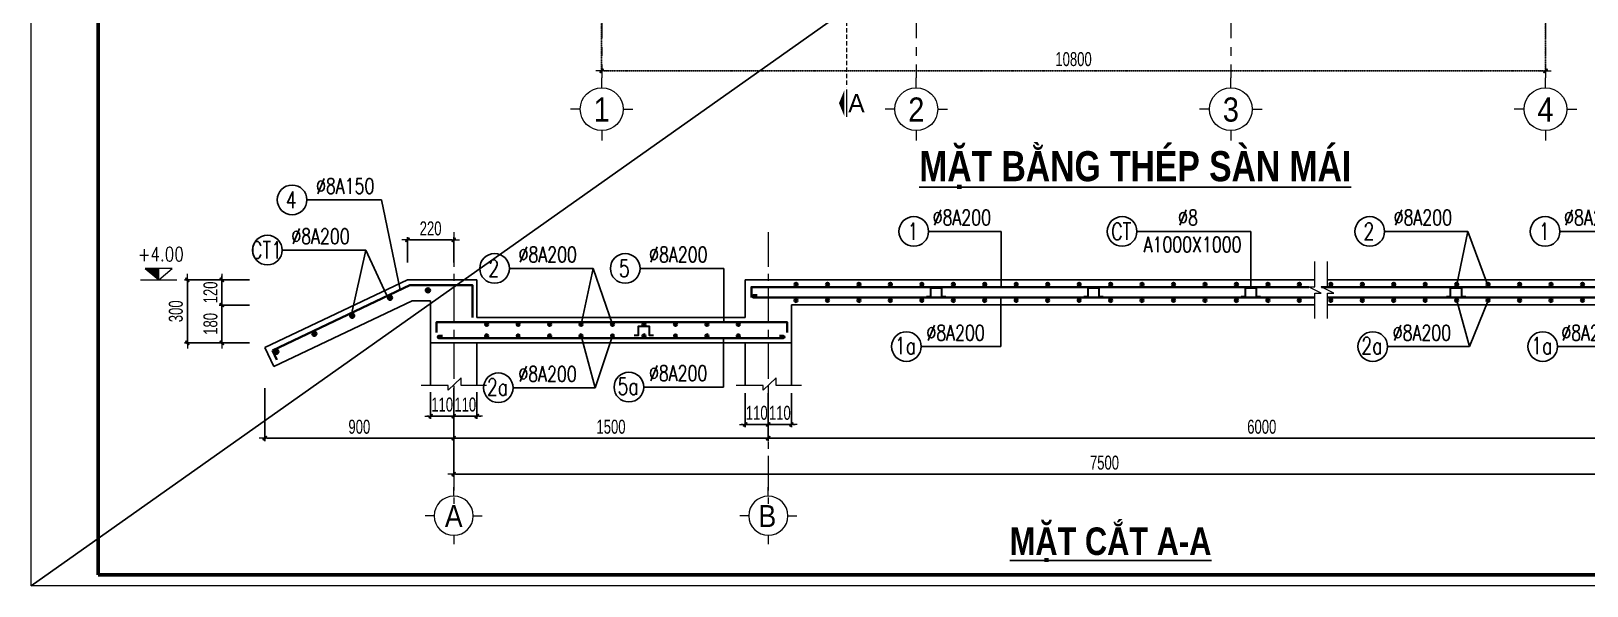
# Model space of a CAD drawing. Header units: millimetres. Extents: x -295047 to 304185, y -728047 to -308748.
# Drawn here: x -16695 to 1108, y -340682 to -334331 of the extents above; entities that cross this region are included whole.
import ezdxf
from ezdxf.enums import TextEntityAlignment as Align

# ---------------------------------------------------------------- set-up
doc = ezdxf.new("R2010")
doc.units = ezdxf.units.MM
doc.header["$MEASUREMENT"] = 0
doc.header["$PDMODE"] = 32
for name, pattern in [('CENTERX2', [4, 2.5, -0.5, 0.5, -0.5]), ('DASHDOT', [1, 0.5, -0.25, 0, -0.25]), ('HIDDEN', [0.375, 0.25, -0.125])]:
    doc.linetypes.add(name, pattern=pattern)
doc.layers.get('Defpoints').update_dxf_attribs({"color": 1})
for name, color, linetype, lineweight in [('EG Net dam1', 1, 'Continuous', 30), ('Khungten_LCDI', 7, 'Continuous', 5), ('LC Dim', 8, 'Continuous', 18), ('LC ISO', 153, 'Continuous', 13), ('LC Khac', 4, 'Continuous', 9), ('LC MANH DUT', 35, 'HIDDEN', 5), ('LC Net dam2', 6, 'Continuous', 40), ('LC Net manh', 219, 'Continuous', 5), ('LC Net thay', 7, 'Continuous', 25), ('LC Net truc', 79, 'DASHDOT', 13), ('LC Text1', 3, 'Continuous', 20), ('LC Text2', 7, 'Continuous', 25), ('MANH', 147, 'Continuous', 13)]:
    doc.layers.add(name, color=color, linetype=linetype, lineweight=lineweight)
doc.layers.add('KCS_Plotter', color=11, linetype='Continuous', plot=False)
doc.styles.add('HOATBIF', font='hoatbif.shx', dxfattribs={"width": 0.7})
doc.styles.add('Khungten', font='VHAVAN.TTF', dxfattribs={"width": 0.9, "height": 5000})
doc.styles.add('LC 1', font='VHAVANB.TTF')
doc.styles.add('LC 3', font='vnsimli.shx', dxfattribs={"width": 0.75})
doc.styles.add('LC3', font='VHARIALB.TTF', dxfattribs={"width": 0.8})
doc.styles.add('T1', font='Vnsimli.shx', dxfattribs={"width": 0.8})
doc.styles.add('Title', font='VHBLACK.TTF', dxfattribs={"width": 0.8})
doc.dimstyles.new('1-70', dxfattribs={"dimscale": 70, "dimtxt": 2.5, "dimasz": 0.35, "dimexe": 0.5, "dimexo": 0, "dimgap": 0.8, "dimtad": 1, "dimdec": 0, "dimzin": 0, "dimdsep": 46, "dimtxsty": 'HOATBIF', "dimblk1": 'DOT', "dimblk2": 'DOT', "dimsah": 1, "dimcen": -1, "dimdle": 1, "dimclrd": 256, "dimclre": 256, "dimclrt": 4, "dimadec": 3, "dimazin": 2, "dimtfac": 0.333333, "dimtdec": 0, "dimtix": 1, "dimtmove": 2, "dimatfit": 3, "dimldrblk": 'DOT', "dimfxl": 1, "dimtvp": 0.833333, "dimtolj": 1, "dimtzin": 0, "dimarcsym": 0})
doc.dimstyles.new('DIM CHUAN', dxfattribs={"dimscale": 60, "dimtxt": 2.5, "dimasz": 0.35, "dimexe": 0.5, "dimexo": 0, "dimgap": 0.8, "dimtad": 1, "dimdec": 0, "dimzin": 0, "dimdsep": 46, "dimtxsty": 'HOATBIF', "dimblk1": 'DOT', "dimblk2": 'DOT', "dimsah": 1, "dimcen": -1, "dimdle": 1, "dimclrd": 256, "dimclre": 256, "dimclrt": 4, "dimadec": 3, "dimazin": 2, "dimtfac": 0.333333, "dimtdec": 0, "dimtix": 1, "dimtmove": 2, "dimatfit": 3, "dimldrblk": 'DOT', "dimfxl": 1, "dimtvp": 0.833333, "dimtolj": 1, "dimtzin": 0, "dimarcsym": 0})
doc.dimstyles.new('dÝman', dxfattribs={"dimscale": 30, "dimtxt": 2.5, "dimasz": 0.35, "dimexe": 0.5, "dimexo": 0, "dimgap": 0.8, "dimtad": 1, "dimdec": 0, "dimzin": 0, "dimdsep": 46, "dimtxsty": 'HOATBIF', "dimblk1": 'DOT', "dimblk2": 'DOT', "dimsah": 1, "dimcen": -1, "dimdle": 1, "dimclrd": 256, "dimclre": 256, "dimclrt": 4, "dimadec": 3, "dimazin": 2, "dimtfac": 0.333333, "dimtdec": 0, "dimtix": 1, "dimtmove": 2, "dimatfit": 3, "dimldrblk": 'DOT', "dimfxl": 1, "dimtvp": 0.833333, "dimtolj": 1, "dimtzin": 0, "dimarcsym": 0})

# ---------------------------------------------------------------- blocks, each defined once
blk = doc.blocks.new('DOT')
at = {"layer": 'LC Dim'}
blk.add_line((-3, 0), (3, 0), dxfattribs=at)
at = {"layer": 'LC Dim', "color": 4}
blk.add_line((-1, -1), (1, 1), dxfattribs=at)
blk.add_lwpolyline([(0.5, 1), (-1, -0.5), (-0.5, -1), (1, 0.5)], close=True, dxfattribs=at)
blk = doc.blocks.new('*D920')
at = {"layer": 'Defpoints', "color": 0, "linetype": 'HIDDEN', "transparency": 16777216}
for p in [(-10166, -333935), (634, -333935), (634, -334784)]:
    blk.add_point(p, dxfattribs=at)
at = {"layer": 'LC Dim', "linetype": 'HIDDEN', "lineweight": -2, "transparency": 16777216}
for p, q in [((-10166, -333935), (-10166, -334816)), ((634, -333935), (634, -334816)), ((-10143, -334784), (612, -334784))]:
    blk.add_line(p, q, dxfattribs=at)
at = {"layer": 'LC Dim', "linetype": 'HIDDEN', "lineweight": -2, "transparency": 16777216, "xscale": 22.4, "yscale": 22.4, "zscale": 22.4, "rotation": 180}
blk.add_blockref('DOT', (-10166, -334784), dxfattribs=at)
at = {"layer": 'LC Dim', "linetype": 'HIDDEN', "lineweight": -2, "transparency": 16777216, "xscale": 22.4, "yscale": 22.4, "zscale": 22.4}
blk.add_blockref('DOT', (634, -334784), dxfattribs=at)
at = {"layer": 'LC Dim', "color": 4, "linetype": 'HIDDEN', "transparency": 16777216, "insert": (-4766, -334652), "char_height": 160, "attachment_point": 5, "style": 'HOATBIF'}
blk.add_mtext('\\A1;10800', dxfattribs=at)
blk = doc.blocks.new('_Dot')
at = {"color": 0, "linetype": 'ByBlock', "lineweight": -2}
blk.add_line((-0.5, 0), (-1, 0), dxfattribs=at)
at = {"color": 0, "linetype": 'ByBlock', "const_width": 0.5}
blk.add_lwpolyline([(-0.25, 0, 1), (0.25, 0, 1)], format="xyb", close=True, dxfattribs=at)
blk = doc.blocks.new('TIEUDE1')
at = {"layer": 'LC Text2', "color": 7, "style": 'LC 1'}
blk.add_attdef('TIªU§Ò', text='', height=5, dxfattribs=at).set_placement((0, 0), align=Align.BOTTOM_CENTER)
blk.add_attdef('TL', text='', height=3, dxfattribs=at).set_placement((0, -2), align=Align.TOP_CENTER)
blk = doc.blocks.new('TTRUC')
at = {"layer": 'LC ISO'}
for p, q in [((0, 6.95), (0, 10.13)), ((-6.95, 0), (-10.13, 0)), ((6.95, 0), (10.13, 0)), ((0, -6.95), (0, -10.13))]:
    blk.add_line(p, q, dxfattribs=at)
at = {"layer": 'LC Net manh'}
blk.add_circle((0, 0), 6.95, dxfattribs=at)
blk = doc.blocks.new('lcdi fix')
at = {"layer": 'Defpoints', "lineweight": 0}
blk.add_lwpolyline([(-1200, -14850), (-1200, 14850), (40800, 14850), (40800, -14850)], close=True, dxfattribs=at)
at = {"layer": 'Khungten_LCDI', "color": 5, "lineweight": 60}
blk.add_lwpolyline([(0, -14650), (0, 14650), (40600, 14650), (40600, -14650)], close=True, dxfattribs=at)
at = {"color": 7, "style": 'Khungten', "width": 0.8}
for tag, p in [('REVISION', (39499, -10746)), ('NGAYHT', (39546, -11609))]:
    blk.add_attdef(tag, text='', height=200, dxfattribs=at).set_placement(p, align=Align.CENTER)
at = {"layer": 'LC Text1', "style": 'Title', "width": 1.485915}
for tag, p, p2 in [('TENBANVE1', (36913, -8886), (40339, -8886)), ('TENBANVE2', (36913, -9562), (40339, -9562))]:
    blk.add_attdef(tag, text='', height=250, dxfattribs=at).set_placement(p, p2, align=Align.FIT)
at = {"layer": 'LC Text1', "style": 'Title', "width": 0.7}
blk.add_attdef('SOBANVE', text='', height=250, dxfattribs=at).set_placement((39562, -13896), align=Align.CENTER)
blk = doc.blocks.new('*D915')
at = {"layer": 'Defpoints', "color": 0, "ltscale": 2, "transparency": 16777216}
for p in [(-13804, -344484), (-9304, -344484), (-9304, -345065)]:
    blk.add_point(p, dxfattribs=at)
at = {"layer": 'LC Dim', "lineweight": -2, "ltscale": 2, "transparency": 16777216}
for p, q in [((-13804, -344484), (-13804, -345105)), ((-9304, -344484), (-9304, -345105)), ((-13776, -345065), (-9332, -345065))]:
    blk.add_line(p, q, dxfattribs=at)
at = {"layer": 'LC Dim', "lineweight": -2, "ltscale": 2, "transparency": 16777216, "xscale": 28, "yscale": 28, "zscale": 28, "rotation": 180}
blk.add_blockref('DOT', (-13804, -345065), dxfattribs=at)
at = {"layer": 'LC Dim', "lineweight": -2, "ltscale": 2, "transparency": 16777216, "xscale": 28, "yscale": 28, "zscale": 28}
blk.add_blockref('DOT', (-9304, -345065), dxfattribs=at)
at = {"layer": 'LC Dim', "color": 4, "ltscale": 2, "transparency": 16777216, "insert": (-11554, -344901), "char_height": 200, "attachment_point": 5, "style": 'HOATBIF'}
blk.add_mtext('\\A1;1500', dxfattribs=at)
blk = doc.blocks.new('*D916')
at = {"layer": 'Defpoints', "color": 0, "ltscale": 2, "transparency": 16777216}
for p in [(-9304, -344484), (4815, -344484), (4815, -345065)]:
    blk.add_point(p, dxfattribs=at)
at = {"layer": 'LC Dim', "lineweight": -2, "ltscale": 2, "transparency": 16777216}
for p, q in [((-9304, -344484), (-9304, -345105)), ((4815, -344484), (4815, -345105)), ((-9276, -345065), (4787, -345065))]:
    blk.add_line(p, q, dxfattribs=at)
at = {"layer": 'LC Dim', "lineweight": -2, "ltscale": 2, "transparency": 16777216, "xscale": 28, "yscale": 28, "zscale": 28, "rotation": 180}
blk.add_blockref('DOT', (-9304, -345065), dxfattribs=at)
at = {"layer": 'LC Dim', "lineweight": -2, "ltscale": 2, "transparency": 16777216, "xscale": 28, "yscale": 28, "zscale": 28}
blk.add_blockref('DOT', (4815, -345065), dxfattribs=at)
at = {"layer": 'LC Dim', "color": 4, "ltscale": 2, "transparency": 16777216, "insert": (-2245, -344901), "char_height": 200, "attachment_point": 5, "style": 'HOATBIF'}
blk.add_mtext('\\A1;6000', dxfattribs=at)
blk = doc.blocks.new('*D917')
at = {"layer": 'Defpoints', "color": 0, "ltscale": 2, "transparency": 16777216}
for p in [(-13804, -344484), (4815, -344484), (4815, -345579)]:
    blk.add_point(p, dxfattribs=at)
at = {"layer": 'LC Dim', "lineweight": -2, "ltscale": 2, "transparency": 16777216}
for p, q in [((-13804, -344484), (-13804, -345619)), ((4815, -344484), (4815, -345619)), ((-13776, -345579), (4787, -345579))]:
    blk.add_line(p, q, dxfattribs=at)
at = {"layer": 'LC Dim', "lineweight": -2, "ltscale": 2, "transparency": 16777216, "xscale": 28, "yscale": 28, "zscale": 28, "rotation": 180}
blk.add_blockref('DOT', (-13804, -345579), dxfattribs=at)
at = {"layer": 'LC Dim', "lineweight": -2, "ltscale": 2, "transparency": 16777216, "xscale": 28, "yscale": 28, "zscale": 28}
blk.add_blockref('DOT', (4815, -345579), dxfattribs=at)
at = {"layer": 'LC Dim', "color": 4, "ltscale": 2, "transparency": 16777216, "insert": (-4495, -345415), "char_height": 200, "width": 1042.23, "attachment_point": 5, "style": 'HOATBIF'}
blk.add_mtext('\\A1;7500', dxfattribs=at)
blk = doc.blocks.new('thep tron 2')
at = {"layer": 'LC Net dam2'}
for p, q in [((-0.5, 0.5), (0.5, 0.5)), ((0.35, 0.85), (-0.35, 0.15)), ((-0.35, 0.85), (0.35, 0.15)), ((0, 1), (0, 0))]:
    blk.add_line(p, q, dxfattribs=at)
blk.add_circle((0, 0.5), 0.5, dxfattribs=at)
blk = doc.blocks.new('*U941')
at = {"layer": 'LC Net dam2', "xscale": 44.99999883287877, "yscale": 44.99999883287877, "zscale": 44.99999883287877}
blk.add_blockref('thep tron 2', (0, -22), dxfattribs=at)
blk = doc.blocks.new('*U942')
at = {"layer": 'LC Dim', "color": 0, "linetype": 'ByBlock', "lineweight": -2}
for p in [(0, 0), (450, 0), (900, 0), (1350, 0), (1800, 0), (2250, 0), (2700, 0), (3150, 0), (3600, 0), (4050, 0), (4500, 0), (4950, 0), (5400, 0), (5850, 0), (6300, 0), (6750, 0), (7200, 0), (7650, 0), (8100, 0), (8550, 0), (9000, 0), (9450, 0), (9900, 0), (10350, 0), (10800, 0), (11250, 0), (11700, 0), (12150, 0), (12600, 0), (13050, 0)]:
    blk.add_blockref('*U941', p, dxfattribs=at)
blk = doc.blocks.new('*U943')
at = {"layer": 'LC Net dam2', "xscale": 44.99999883287877, "yscale": 44.99999883287877, "zscale": 44.99999883287877}
blk.add_blockref('thep tron 2', (0, -22), dxfattribs=at)
blk = doc.blocks.new('*U944')
at = {"layer": 'LC Dim', "color": 0, "linetype": 'ByBlock', "lineweight": -2}
for p in [(0, 0), (450, 0), (900, 0), (1350, 0), (1800, 0), (2250, 0), (2700, 0), (3150, 0), (3600, 0), (4050, 0), (4500, 0), (4950, 0), (5400, 0), (5850, 0), (6300, 0), (6750, 0), (7200, 0), (7650, 0), (8100, 0), (8550, 0), (9000, 0), (9450, 0), (9900, 0), (10350, 0), (10800, 0), (11250, 0), (11700, 0), (12150, 0), (12600, 0), (13050, 0)]:
    blk.add_blockref('*U943', p, dxfattribs=at)
blk = doc.blocks.new('*D899')
at = {"layer": 'Defpoints', "color": 0, "ltscale": 2, "transparency": 16777216}
for p in [(-17614, -342798), (-16727, -342798), (-16727, -343698)]:
    blk.add_point(p, dxfattribs=at)
at = {"layer": 'LC Dim', "lineweight": -2, "ltscale": 2, "transparency": 16777216}
for p, q in [((-16727, -342798), (-17654, -342798)), ((-17614, -343670), (-17614, -342826)), ((-16727, -343698), (-17654, -343698))]:
    blk.add_line(p, q, dxfattribs=at)
at = {"layer": 'LC Dim', "lineweight": -2, "ltscale": 2, "transparency": 16777216, "xscale": 28, "yscale": 28, "zscale": 28}
for p, rotation in [((-17614, -342798), 90), ((-17614, -343698), 270)]:
    blk.add_blockref('DOT', p, dxfattribs=dict(at, rotation=rotation))
at = {"layer": 'LC Dim', "color": 4, "ltscale": 2, "transparency": 16777216, "insert": (-17778, -343248), "char_height": 200, "attachment_point": 5, "rotation": 90, "style": 'HOATBIF'}
blk.add_mtext('\\A1;300', dxfattribs=at)
blk = doc.blocks.new('Caodo1')
at = {"layer": 'LC Text1'}
blk.add_hatch(color=256, dxfattribs=at).paths.add_polyline_path([(0, 200), (0, 0), (243, 200)])
for p, q in [((324, 0), (-324, 0)), ((0, 0), (0, 200))]:
    blk.add_line(p, q, dxfattribs=at)
blk.add_lwpolyline([(-243, 200), (243, 200), (0, 0), (0, 0)], close=True, dxfattribs=at)
at = {"layer": 'LC Text1', "style": 'T1', "width": 0.8}
blk.add_attdef('%%P0,00', text='', height=250, dxfattribs=at).set_placement((-39, 460), align=Align.MIDDLE_CENTER)
blk = doc.blocks.new('*U937')
at = {"layer": 'LC Net dam2', "xscale": 44.99999883287877, "yscale": 44.99999883287877, "zscale": 44.99999883287877}
blk.add_blockref('thep tron 2', (0, -22), dxfattribs=at)
blk = doc.blocks.new('*U938')
at = {"layer": 'LC Dim', "color": 0, "linetype": 'ByBlock', "lineweight": -2}
for p in [(0, 0), (450, 0), (900, 0), (1350, 0), (1800, 0), (2250, 0)]:
    blk.add_blockref('*U937', p, dxfattribs=at)
at = {"layer": 'LC Dim', "color": 0, "linetype": 'ByBlock', "lineweight": -2, "transparency": 16777216}
for p in [(2700, 0), (3150, 0), (3600, 0)]:
    blk.add_blockref('*U937', p, dxfattribs=at)
blk = doc.blocks.new('*U939')
at = {"layer": 'LC Net dam2', "xscale": 44.99999883287877, "yscale": 44.99999883287877, "zscale": 44.99999883287877}
blk.add_blockref('thep tron 2', (0, -22), dxfattribs=at)
blk = doc.blocks.new('*U940')
at = {"layer": 'LC Dim', "color": 0, "linetype": 'ByBlock', "lineweight": -2}
for p in [(0, 0), (450, 0), (900, 0), (1350, 0), (1800, 0), (2250, 0)]:
    blk.add_blockref('*U939', p, dxfattribs=at)
at = {"layer": 'LC Dim', "color": 0, "linetype": 'ByBlock', "lineweight": -2, "transparency": 16777216}
for p in [(2700, 0), (3150, 0), (3600, 0)]:
    blk.add_blockref('*U939', p, dxfattribs=at)
blk = doc.blocks.new('*D904')
at = {"layer": 'Defpoints', "color": 0, "ltscale": 2, "transparency": 16777216}
for p in [(-16504, -344350), (-13804, -344350), (-16504, -345065)]:
    blk.add_point(p, dxfattribs=at)
at = {"layer": 'LC Dim', "lineweight": -2, "ltscale": 2, "transparency": 16777216}
for p, q in [((-16504, -344350), (-16504, -345105)), ((-13804, -344350), (-13804, -345105)), ((-13832, -345065), (-16476, -345065))]:
    blk.add_line(p, q, dxfattribs=at)
at = {"layer": 'LC Dim', "lineweight": -2, "ltscale": 2, "transparency": 16777216, "xscale": 28, "yscale": 28, "zscale": 28, "rotation": 180}
blk.add_blockref('DOT', (-16504, -345065), dxfattribs=at)
at = {"layer": 'LC Dim', "lineweight": -2, "ltscale": 2, "transparency": 16777216, "xscale": 28, "yscale": 28, "zscale": 28}
blk.add_blockref('DOT', (-13804, -345065), dxfattribs=at)
at = {"layer": 'LC Dim', "color": 4, "ltscale": 2, "transparency": 16777216, "insert": (-15154, -344901), "char_height": 200, "attachment_point": 5, "style": 'HOATBIF'}
blk.add_mtext('\\A1;900', dxfattribs=at)
blk = doc.blocks.new('*D905')
at = {"layer": 'Defpoints', "color": 0, "ltscale": 2, "transparency": 16777216}
for p in [(-17119, -342798), (-16727, -342798), (-16727, -343158)]:
    blk.add_point(p, dxfattribs=at)
at = {"layer": 'LC Dim', "lineweight": -2, "ltscale": 2, "transparency": 16777216}
for p, q in [((-16727, -342798), (-17159, -342798)), ((-17119, -342770), (-17119, -342742)), ((-17119, -343158), (-17119, -342798)), ((-16727, -343158), (-17159, -343158)), ((-17119, -343186), (-17119, -343214))]:
    blk.add_line(p, q, dxfattribs=at)
at = {"layer": 'LC Dim', "lineweight": -2, "ltscale": 2, "transparency": 16777216, "xscale": 28, "yscale": 28, "zscale": 28}
for p, rotation in [((-17119, -342798), 270), ((-17119, -343158), 90)]:
    blk.add_blockref('DOT', p, dxfattribs=dict(at, rotation=rotation))
at = {"layer": 'LC Dim', "color": 4, "ltscale": 2, "transparency": 16777216, "insert": (-17283, -342978), "char_height": 200, "attachment_point": 5, "rotation": 90, "style": 'HOATBIF'}
blk.add_mtext('\\A1;120', dxfattribs=at)
blk = doc.blocks.new('*D906')
at = {"layer": 'Defpoints', "color": 0, "ltscale": 2, "transparency": 16777216}
for p in [(-16727, -343158), (-17119, -343698), (-16727, -343698)]:
    blk.add_point(p, dxfattribs=at)
at = {"layer": 'LC Dim', "lineweight": -2, "ltscale": 2, "transparency": 16777216}
for p, q in [((-16727, -343158), (-17159, -343158)), ((-17119, -343186), (-17119, -343670)), ((-16727, -343698), (-17159, -343698))]:
    blk.add_line(p, q, dxfattribs=at)
at = {"layer": 'LC Dim', "lineweight": -2, "ltscale": 2, "transparency": 16777216, "xscale": 28, "yscale": 28, "zscale": 28}
for p, rotation in [((-17119, -343158), 90), ((-17119, -343698), 270)]:
    blk.add_blockref('DOT', p, dxfattribs=dict(at, rotation=rotation))
at = {"layer": 'LC Dim', "color": 4, "ltscale": 2, "transparency": 16777216, "insert": (-17283, -343428), "char_height": 200, "attachment_point": 5, "rotation": 90, "style": 'HOATBIF'}
blk.add_mtext('\\A1;180', dxfattribs=at)
blk = doc.blocks.new('*U524')
at = {"layer": 'LC Net dam2', "xscale": 60.05050504978881, "yscale": 60.05050504978881, "zscale": 60.05050504978881}
blk.add_blockref('thep tron 2', (0, -30), dxfattribs=at)
blk = doc.blocks.new('*D908')
at = {"layer": 'Defpoints', "color": 0, "ltscale": 2, "transparency": 16777216}
for p in [(-14464, -342227), (-14464, -342550), (-13804, -342550)]:
    blk.add_point(p, dxfattribs=at)
at = {"layer": 'LC Dim', "lineweight": -2, "ltscale": 2, "transparency": 16777216}
for p, q in [((-14464, -342550), (-14464, -342187)), ((-13832, -342227), (-14436, -342227)), ((-13804, -342550), (-13804, -342187))]:
    blk.add_line(p, q, dxfattribs=at)
at = {"layer": 'LC Dim', "lineweight": -2, "ltscale": 2, "transparency": 16777216, "xscale": 28, "yscale": 28, "zscale": 28, "rotation": 180}
blk.add_blockref('DOT', (-14464, -342227), dxfattribs=at)
at = {"layer": 'LC Dim', "lineweight": -2, "ltscale": 2, "transparency": 16777216, "xscale": 28, "yscale": 28, "zscale": 28}
blk.add_blockref('DOT', (-13804, -342227), dxfattribs=at)
at = {"layer": 'LC Dim', "color": 4, "ltscale": 2, "transparency": 16777216, "insert": (-14134, -342063), "char_height": 200, "attachment_point": 5, "style": 'HOATBIF'}
blk.add_mtext('\\A1;220', dxfattribs=at)
blk = doc.blocks.new('*D909')
at = {"layer": 'Defpoints', "color": 0, "ltscale": 2, "transparency": 16777216}
for p in [(-14134, -344403), (-13804, -344403), (-13804, -344748)]:
    blk.add_point(p, dxfattribs=at)
at = {"layer": 'LC Dim', "lineweight": -2, "ltscale": 2, "transparency": 16777216}
for p, q in [((-14134, -344403), (-14134, -344788)), ((-13804, -344403), (-13804, -344788)), ((-14162, -344748), (-14190, -344748)), ((-14134, -344748), (-13804, -344748)), ((-13776, -344748), (-13748, -344748))]:
    blk.add_line(p, q, dxfattribs=at)
at = {"layer": 'LC Dim', "lineweight": -2, "ltscale": 2, "transparency": 16777216, "xscale": 28, "yscale": 28, "zscale": 28}
blk.add_blockref('DOT', (-14134, -344748), dxfattribs=at)
at = {"layer": 'LC Dim', "lineweight": -2, "ltscale": 2, "transparency": 16777216, "xscale": 28, "yscale": 28, "zscale": 28, "rotation": 180}
blk.add_blockref('DOT', (-13804, -344748), dxfattribs=at)
at = {"layer": 'LC Dim', "color": 4, "ltscale": 2, "transparency": 16777216, "insert": (-13969, -344584), "char_height": 200, "attachment_point": 5, "style": 'HOATBIF'}
blk.add_mtext('\\A1;110', dxfattribs=at)
blk = doc.blocks.new('*D910')
at = {"layer": 'Defpoints', "color": 0, "ltscale": 2, "transparency": 16777216}
for p in [(-13804, -344403), (-13474, -344403), (-13474, -344748)]:
    blk.add_point(p, dxfattribs=at)
at = {"layer": 'LC Dim', "lineweight": -2, "ltscale": 2, "transparency": 16777216}
for p, q in [((-13804, -344403), (-13804, -344788)), ((-13474, -344403), (-13474, -344788)), ((-13832, -344748), (-13860, -344748)), ((-13804, -344748), (-13474, -344748)), ((-13446, -344748), (-13418, -344748))]:
    blk.add_line(p, q, dxfattribs=at)
at = {"layer": 'LC Dim', "lineweight": -2, "ltscale": 2, "transparency": 16777216, "xscale": 28, "yscale": 28, "zscale": 28}
blk.add_blockref('DOT', (-13804, -344748), dxfattribs=at)
at = {"layer": 'LC Dim', "lineweight": -2, "ltscale": 2, "transparency": 16777216, "xscale": 28, "yscale": 28, "zscale": 28, "rotation": 180}
blk.add_blockref('DOT', (-13474, -344748), dxfattribs=at)
at = {"layer": 'LC Dim', "color": 4, "ltscale": 2, "transparency": 16777216, "insert": (-13639, -344584), "char_height": 200, "attachment_point": 5, "style": 'HOATBIF'}
blk.add_mtext('\\A1;110', dxfattribs=at)
blk = doc.blocks.new('*D911')
at = {"layer": 'Defpoints', "color": 0, "ltscale": 2, "transparency": 16777216}
for p in [(-9634, -344418), (-9304, -344418), (-9304, -344866)]:
    blk.add_point(p, dxfattribs=at)
at = {"layer": 'LC Dim', "lineweight": -2, "ltscale": 2, "transparency": 16777216}
for p, q in [((-9634, -344418), (-9634, -344906)), ((-9304, -344418), (-9304, -344906)), ((-9662, -344866), (-9690, -344866)), ((-9634, -344866), (-9304, -344866)), ((-9276, -344866), (-9248, -344866))]:
    blk.add_line(p, q, dxfattribs=at)
at = {"layer": 'LC Dim', "lineweight": -2, "ltscale": 2, "transparency": 16777216, "xscale": 28, "yscale": 28, "zscale": 28}
blk.add_blockref('DOT', (-9634, -344866), dxfattribs=at)
at = {"layer": 'LC Dim', "lineweight": -2, "ltscale": 2, "transparency": 16777216, "xscale": 28, "yscale": 28, "zscale": 28, "rotation": 180}
blk.add_blockref('DOT', (-9304, -344866), dxfattribs=at)
at = {"layer": 'LC Dim', "color": 4, "ltscale": 2, "transparency": 16777216, "insert": (-9469, -344702), "char_height": 200, "attachment_point": 5, "style": 'HOATBIF'}
blk.add_mtext('\\A1;110', dxfattribs=at)
blk = doc.blocks.new('*D912')
at = {"layer": 'Defpoints', "color": 0, "ltscale": 2, "transparency": 16777216}
for p in [(-9304, -344418), (-8974, -344418), (-8974, -344866)]:
    blk.add_point(p, dxfattribs=at)
at = {"layer": 'LC Dim', "lineweight": -2, "ltscale": 2, "transparency": 16777216}
for p, q in [((-9304, -344418), (-9304, -344906)), ((-8974, -344418), (-8974, -344906)), ((-9332, -344866), (-9360, -344866)), ((-9304, -344866), (-8974, -344866)), ((-8946, -344866), (-8918, -344866))]:
    blk.add_line(p, q, dxfattribs=at)
at = {"layer": 'LC Dim', "lineweight": -2, "ltscale": 2, "transparency": 16777216, "xscale": 28, "yscale": 28, "zscale": 28}
blk.add_blockref('DOT', (-9304, -344866), dxfattribs=at)
at = {"layer": 'LC Dim', "lineweight": -2, "ltscale": 2, "transparency": 16777216, "xscale": 28, "yscale": 28, "zscale": 28, "rotation": 180}
blk.add_blockref('DOT', (-8974, -344866), dxfattribs=at)
at = {"layer": 'LC Dim', "color": 4, "ltscale": 2, "transparency": 16777216, "insert": (-9139, -344702), "char_height": 200, "attachment_point": 5, "style": 'HOATBIF'}
blk.add_mtext('\\A1;110', dxfattribs=at)
blk = doc.blocks.new('SVZ')
at = {"layer": 'EG Net dam1', "ltscale": 500}
for points in [[(7229.4, 1275.8), (7290, 1275.8), (7290, 1401), (7445.1, 1401), (7445.1, 1275.8), (7505.7, 1275.8)], [(9479.4, 1275.8), (9540, 1275.8), (9540, 1401), (9695.1, 1401), (9695.1, 1275.8), (9755.7, 1275.8)], [(11729.4, 1275.8), (11790, 1275.8), (11790, 1401), (11945.1, 1401), (11945.1, 1275.8), (12005.7, 1275.8)], [(14665.4, 1275.8), (14726, 1275.8), (14726, 1401), (14881.1, 1401), (14881.1, 1275.8), (14941.8, 1275.8)], [(3046.3, 724.4), (3107, 724.4), (3107, 849.6), (3262.1, 849.6), (3262.1, 724.4), (3322.7, 724.4)]]:
    blk.add_lwpolyline(points, dxfattribs=at)
at = {"layer": 'LC Net dam2', "ltscale": 2}
for p, q in [((-2127.1, 504.8), (-164.4, 1437.7)), ((4755.5, 1294.3), (4805.7, 1294.3)), ((12781.9, 1259), (4755.5, 1259)), ((19274.8, 1259), (12963.3, 1259)), ((253.3, 713.9), (303.6, 713.9)), ((5177.7, 678.7), (253.3, 678.7)), ((5177.7, 713.9), (5127.4, 713.9))]:
    blk.add_line(p, q, dxfattribs=at)
at = {"layer": 'LC Net dam2'}
blk.add_line((-2127.1, 504.8), (-2062.9, 369.8), dxfattribs=at)
at = {"layer": 'LC Net dam2', "ltscale": 2}
for points in [[(-164.4, 1437.7), (732.2, 1437.7), (732.2, 973.3)], [(12697.5, 1409), (4723.2, 1409), (4723.2, 1259)], [(21676.1, 504.8), (19773.7, 1409), (12878.8, 1409)], [(5233.8, 759), (5233.8, 909), (221, 909), (221, 759)]]:
    blk.add_lwpolyline(points, dxfattribs=at)
for centre, start, end in [((4755.5, 1276.7), 90, 270), ((253.3, 696.3), 90, 270), ((5177.7, 696.3), 270, 90)]:
    blk.add_arc(centre, 17.6, start, end, dxfattribs=at)
at = {"layer": 'LC Net manh', "ltscale": 2}
for points in [[(934.5, 0), (571.5, 0), (571.5, 109.5), (385.5, -66), (385.5, 0), (0, 0)], [(5439.5, 0), (5076.5, 0), (5076.5, 109.5), (4890.5, -66), (4890.5, 0), (4505, 0)]]:
    blk.add_lwpolyline(points, dxfattribs=at)
at = {"layer": 'LC Net thay'}
for p, q in [((-194.5, 1514), (-2234.5, 544.3)), ((-126.8, 1214), (-2105.7, 273.4)), ((135.5, 1214), (-126.8, 1214)), ((-2234.5, 544.3), (-2105.7, 273.4))]:
    blk.add_line(p, q, dxfattribs=at)
at = {"layer": 'LC Net thay', "ltscale": 2}
for p, q in [((-194.5, 1514), (795.5, 1514)), ((795.5, 1514), (795.5, 974)), ((4635.5, 1514), (5295.5, 1514)), ((4635.5, 974), (4635.5, 1514)), ((12781.9, 1514), (5295.5, 1514)), ((18753.5, 1514), (12963.3, 1514)), ((135.5, 1214), (135.5, 614)), ((5295.5, 614), (5295.5, 1154)), ((5295.5, 1154), (12781.9, 1154)), ((12963.3, 1154), (18753.5, 1154)), ((4635.5, 974), (795.5, 974)), ((5295.5, 614), (135.5, 614)), ((135.5, 614), (135.5, 0)), ((795.5, 614), (795.5, 0)), ((4635.5, 614), (4635.5, 0)), ((5295.5, 614), (5295.5, 0))]:
    blk.add_line(p, q, dxfattribs=at)
at = {"layer": 'LC Net truc', "linetype": 'CENTERX2', "ltscale": 200}
for p, q in [((465.5, 2197.6), (465.5, -1689.8)), ((4965.5, 2197.6), (4965.5, -1689.8))]:
    blk.add_line(p, q, dxfattribs=at)
at = {"layer": 'LC Text2', "ltscale": 100}
for centre in [(-1847.1, 2658.2), (7046.3, 2206.4), (10026.2, 2206.4), (13568.1, 2206.4), (16076.6, 2206.4), (-2200.2, 1939.2), (1050, 1677.7), (2918.3, 1677.7), (6940.3, 559.4), (13611.2, 559.4), (16042.6, 559.4), (1103.3, -30.9), (2971.8, -20.9)]:
    blk.add_circle(centre, 211.9, dxfattribs=at)
at = {"layer": 'MANH', "ltscale": 2}
for points in [[(12781.9, 958.8), (12781.9, 1321.5), (12872.6, 1321.5), (12691.3, 1412.1), (12781.9, 1412.1), (12781.9, 1774.8)], [(12963.3, 958.8), (12963.3, 1321.5), (13054, 1321.5), (12872.6, 1412.1), (12963.3, 1412.1), (12963.3, 1774.8)]]:
    blk.add_lwpolyline(points, dxfattribs=at)
at = {"layer": 'LC Dim', "xscale": -1, "rotation": 180}
blk.add_blockref('*U944', (5361.5, 1449.5), dxfattribs=at)
at = {"layer": 'LC Dim', "extrusion": (0, 0, -1), "xscale": -1, "zscale": -1}
for name, p in [('*U942', (-5361.5, 1218.5)), ('*U940', (-937.1, 876.1)), ('*U938', (-937.1, 712.3))]:
    blk.add_blockref(name, p, dxfattribs=at)
at = {"layer": 'LC ISO', "color": 0, "linetype": 'ByBlock', "lineweight": -2, "extrusion": (0, 0, -1), "zscale": -1, "rotation": 180}
for p in [(-96.3, 1364.6), (445.6, 1257), (987.5, 999.4), (1529.4, 741.8), (2071.3, 484.3)]:
    blk.add_blockref('*U524', p, dxfattribs=at)
at = {"layer": 'LC ISO', "xscale": -40.31376784078886, "yscale": 40.31376784078886, "zscale": 40.31376784078886}
for p in [(465.5, -1861.7), (4965.5, -1861.7)]:
    blk.add_blockref('TTRUC', p, dxfattribs=at)
at = {"layer": 'LC Text1'}
ref = blk.add_blockref('Caodo1', (-3754.5, 1514), dxfattribs=dict(at, xscale=-0.8, yscale=0.8, zscale=0.8))
ref.add_attrib('%%P0,00', '+4.00', dxfattribs={"layer": 'LC Text2', "color": 4, "height": 200, "style": 'T1', "width": 0.8}).set_placement((-3723.3, 1881.6), align=Align.MIDDLE_CENTER)
at = {"layer": 'LC Text2'}
ref = blk.add_blockref('TIEUDE1', (9861, -2541.5), dxfattribs=dict(at, xscale=80.00000000015463, yscale=80.00000000015463, zscale=80.00000000015463))
ref.add_attrib('TIªU§Ò', '%%UmÆt c¾t A-A', dxfattribs={"color": 7, "height": 393.953, "style": 'LC3', "width": 0.8}).set_placement((9861, -2541.5), align=Align.BOTTOM_CENTER)
at = {"layer": 'LC Text1', "ltscale": 0.2, "style": 'LC 1', "width": 0.9}
for s, p in [('a', (465.7, -2118.5)), ('b', (4951.8, -2118.5))]:
    blk.add_text(s, height=315.7, dxfattribs=at).set_placement(p, align=Align.BOTTOM_CENTER)
at = {"layer": 'LC Text2', "linetype": 'ByBlock', "style": 'LC 3', "width": 0.75}
for s, height, p in [('%%C8A150', 220, (-1504.5, 2746)), ('%%C8A200', 220, (7316.1, 2294.2)), ('%%C8', 220, (10828, 2294.2)), ('%%C8A200', 220, (13910.7, 2294.2)), ('%%C8A200', 222.22, (16347.3, 2294.2)), ('%%C8A200', 220, (-1857.6, 2027)), ('A1000X1000', 220, (10334.2, 1909.1)), ('%%C8A200', 220, (1392.5, 1765.5)), ('%%C8A200', 220, (3260.9, 1765.5)), ('%%C8A200', 220, (7226.7, 647.2)), ('%%C8A200', 220, (13898, 647.2)), ('%%C8A200', 220, (16308.6, 647.2)), ('%%C8A200', 220, (1390, 56.9)), ('%%C8A200', 220, (3258.3, 66.9))]:
    blk.add_text(s, height=height, dxfattribs=at).set_placement(p)
at = {"layer": 'LC Text2', "ltscale": 100, "style": 'LC 3', "width": 0.75}
for s, p in [('4', (-1859, 2658.2)), ('1', (7034.3, 2206.4)), ('CT', (10014.3, 2206.4)), ('2', (13556.2, 2206.4)), ('1', (16064.6, 2206.4)), ('CT1', (-2212.1, 1939.2)), ('2', (1038, 1677.7)), ('5', (2906.4, 1677.7)), ('1a', (6928.3, 570.3)), ('2a', (13599.3, 570.3)), ('1a', (16030.6, 570.3)), ('2a', (1091.3, -20)), ('5a', (2959.9, -10.1))]:
    blk.add_text(s, height=242, dxfattribs=at).set_placement(p, align=Align.MIDDLE_CENTER)
at = {"layer": 'LC Dim', "ltscale": 2}
for base, p1, p2, picture, middle in [((-194.5, 2084.9), (465.5, 1761.4), (-194.5, 1761.4), '*D908', (135.5, 2248.9)), ((-2234.5, -752.9), (465.5, -38.4), (-2234.5, -38.4), '*D904', (-884.5, -588.9)), ((465.5, -436.8), (135.5, -90.9), (465.5, -90.9), '*D909', (300.5, -272.8)), ((795.5, -436.8), (465.5, -90.9), (795.5, -90.9), '*D910', (630.5, -272.8)), ((4965.5, -752.9), (465.5, -172.5), (4965.5, -172.5), '*D915', (2715.5, -588.9)), ((4965.5, -554.3), (4635.5, -105.9), (4965.5, -105.9), '*D911', (4800.5, -390.3)), ((5295.5, -554.3), (4965.5, -105.9), (5295.5, -105.9), '*D912', (5130.5, -390.3))]:
    dim = blk.add_linear_dim(base=base, p1=p1, p2=p2, dimstyle='DIM CHUAN', override={"dimscale": 80, "dimlfac": 0.333333}, dxfattribs=at)
    dim.commit()
    dim.dimension.update_dxf_attribs({"geometry": picture, "text_midpoint": middle, "insert": (14269, 344311.7)})
for base, p1, p2, angle, picture, middle in [((-3345.4, 1514), (-2457.5, 614), (-2457.5, 1514), 90, '*D899', (-3509.4, 1064)), ((-2850.4, 1514), (-2457.5, 1154), (-2457.5, 1514), 270, '*D905', (-3014.4, 1334)), ((-2850.4, 614), (-2457.5, 1154), (-2457.5, 614), 270, '*D906', (-3014.4, 884))]:
    dim = blk.add_linear_dim(base=base, p1=p1, p2=p2, angle=angle, dimstyle='DIM CHUAN', override={"dimscale": 80, "dimlfac": 0.333333}, dxfattribs=at)
    dim.commit()
    dim.dimension.update_dxf_attribs({"geometry": picture, "text_midpoint": middle, "insert": (14269, 344311.7)})
for base, p1, text, picture, middle in [((19083.5, -1267.7), (465.5, -172.5), '7500', '*D917', (9774.5, -1103.7)), ((19083.5, -752.9), (4965.5, -172.5), '6000', '*D916', (12024.5, -588.9))]:
    dim = blk.add_linear_dim(base=base, p1=p1, p2=(19083.5, -172.5), text=text, dimstyle='DIM CHUAN', override={"dimscale": 80, "dimlfac": 0.333333}, dxfattribs=at)
    dim.commit()
    dim.dimension.update_dxf_attribs({"geometry": picture, "text_midpoint": middle, "insert": (14269, 344311.7)})
for points in [[(-301, 1372.7), (-566, 2658.2), (-1635.2, 2658.2)], [(8294.5, 1409), (8294.5, 2206.4), (7258.1, 2206.4)], [(11867.3, 1409), (11867.3, 2206.4), (10238.1, 2206.4)], [(15255.1, 1449.5), (14969.8, 2206.4), (13780, 2206.4)], [(14816.6, 1449.5), (14969.8, 2206.4), (13780, 2206.4)], [(17300.1, 1409), (17300.1, 2206.4), (16288.5, 2206.4)], [(-466.8, 1235.8), (-790.2, 1939.2), (-1988.3, 1939.2)], [(-1008.7, 978.2), (-790.2, 1939.2), (-1988.3, 1939.2)], [(2737.1, 876.3), (2461.2, 1677.7), (1261.9, 1677.7)], [(2287.1, 876.1), (2461.2, 1677.7), (1261.9, 1677.7)], [(4329.6, 909), (4329.6, 1677.7), (3130.2, 1677.7)], [(8293, 1259), (8293, 559.4), (7152.2, 559.4)], [(15263.4, 1218.5), (14996.7, 559.4), (13823.1, 559.4)], [(14813.4, 1218.5), (14996.7, 559.4), (13823.1, 559.4)], [(17313.8, 1259), (17313.8, 559.4), (16254.5, 559.4)], [(2737.1, 710.7), (2488.7, -30.9), (1315.1, -30.9)], [(2287.1, 710.7), (2488.7, -30.9), (1315.1, -30.9)], [(4324.5, 678.7), (4324.5, -20.9), (3183.7, -20.9)]]:
    blk.add_leader(points, dimstyle='dÝman', dxfattribs=at)

msp = doc.modelspace()

# ---------------------------------------------------------------- linework, layer by layer
at = {"layer": 'KCS_Plotter', "ltscale": 2}
msp.add_line((-16695, -340681.5), (10185, -321673.5), dxfattribs=at)
at = {"layer": 'LC Khac', "color": 1, "ltscale": 2}
msp.add_line((-7364.5, -335000.7), (-7364.5, -335311.4), dxfattribs=at)
msp.add_lwpolyline([(-7450.3, -335156.1, 0, 301.7, 0), (-7387.9, -335156.1, 176, 176, 0)], format="xyseb", dxfattribs=at)
at = {"layer": 'LC MANH DUT', "ltscale": 200}
msp.add_line((-7364.5, -322595.8), (-7364.5, -334972.6), dxfattribs=at)
at = {"layer": 'LC Net truc', "linetype": 'CENTERX2', "ltscale": 200}
for p, q in [((-10165.5, -322713), (-10165.5, -334867.3)), ((-6565.5, -322713), (-6565.5, -334867.3)), ((-2965.5, -322713), (-2965.5, -334867.3)), ((634.5, -322713), (634.5, -334867.3)), ((634.5, -322713), (634.5, -334867.3))]:
    msp.add_line(p, q, dxfattribs=at)

# ---------------------------------------------------------------- block references
at = {"layer": 'LC ISO', "xscale": 35.27454594575228, "yscale": 35.27454594575228, "zscale": 35.27454594575228}
for p in [(-10165.5, -335224.7), (-6565.5, -335224.7), (-2965.5, -335224.7), (634.5, -335224.7)]:
    msp.add_blockref('TTRUC', p, dxfattribs=at)
at = {"layer": 'LC Net thay', "xscale": 0.6399999999848659, "yscale": 0.6399999999848659, "zscale": 0.6399999999848659}
msp.add_blockref('lcdi fix', (-15927, -331177.5), dxfattribs=at)
at = {"layer": 'LC Text2'}
ref = msp.add_blockref('TIEUDE1', (-4059.8, -336152.7), dxfattribs=dict(at, xscale=69.9999981845015, yscale=69.9999981845015, zscale=69.9999981845015))
ref.add_attrib('TIªU§Ò', '%%UmÆt b»ng THÐP SµN M¸I', dxfattribs={"color": 7, "height": 344.709, "style": 'LC3', "width": 0.8}).set_placement((-4059.8, -336152.7), align=Align.BOTTOM_CENTER)
at = {"layer": 'LC Text2', "xscale": 0.7999999999810808, "yscale": 0.7999999999810808, "zscale": 0.7999999999810808}
msp.add_blockref('SVZ', (-12231.2, -338389), dxfattribs=at)

# ---------------------------------------------------------------- texts
at = {"ltscale": 2, "style": 'LC 1'}
msp.add_attdef('A', text='A', height=211.2, dxfattribs=at).set_placement((-7250.1, -335156.1), align=Align.MIDDLE_CENTER)
at = {"layer": 'LC Text1', "ltscale": 0.2, "style": 'LC 1', "width": 0.9}
for s, p in [('1', (-10165.5, -335449.4)), ('2', (-6565.5, -335449.4)), ('3', (-2965.5, -335449.4)), ('4', (634.5, -335449.4))]:
    msp.add_text(s, height=276.2, dxfattribs=at).set_placement(p, align=Align.BOTTOM_CENTER)

# ---------------------------------------------------------------- dimensions: what is measured, and where the dimension line sits
at = {"layer": 'LC Dim', "linetype": 'HIDDEN'}
dim = msp.add_linear_dim(base=(634.5, -334783.6), p1=(-10165.5, -333935.1), p2=(634.5, -333935.1), dimstyle='1-70', override={"dimscale": 64}, dxfattribs=at)
dim.commit()
dim.dimension.update_dxf_attribs({"geometry": '*D920', "text_midpoint": (-4765.5, -334652.4)})

doc.saveas('drawing.dxf')
